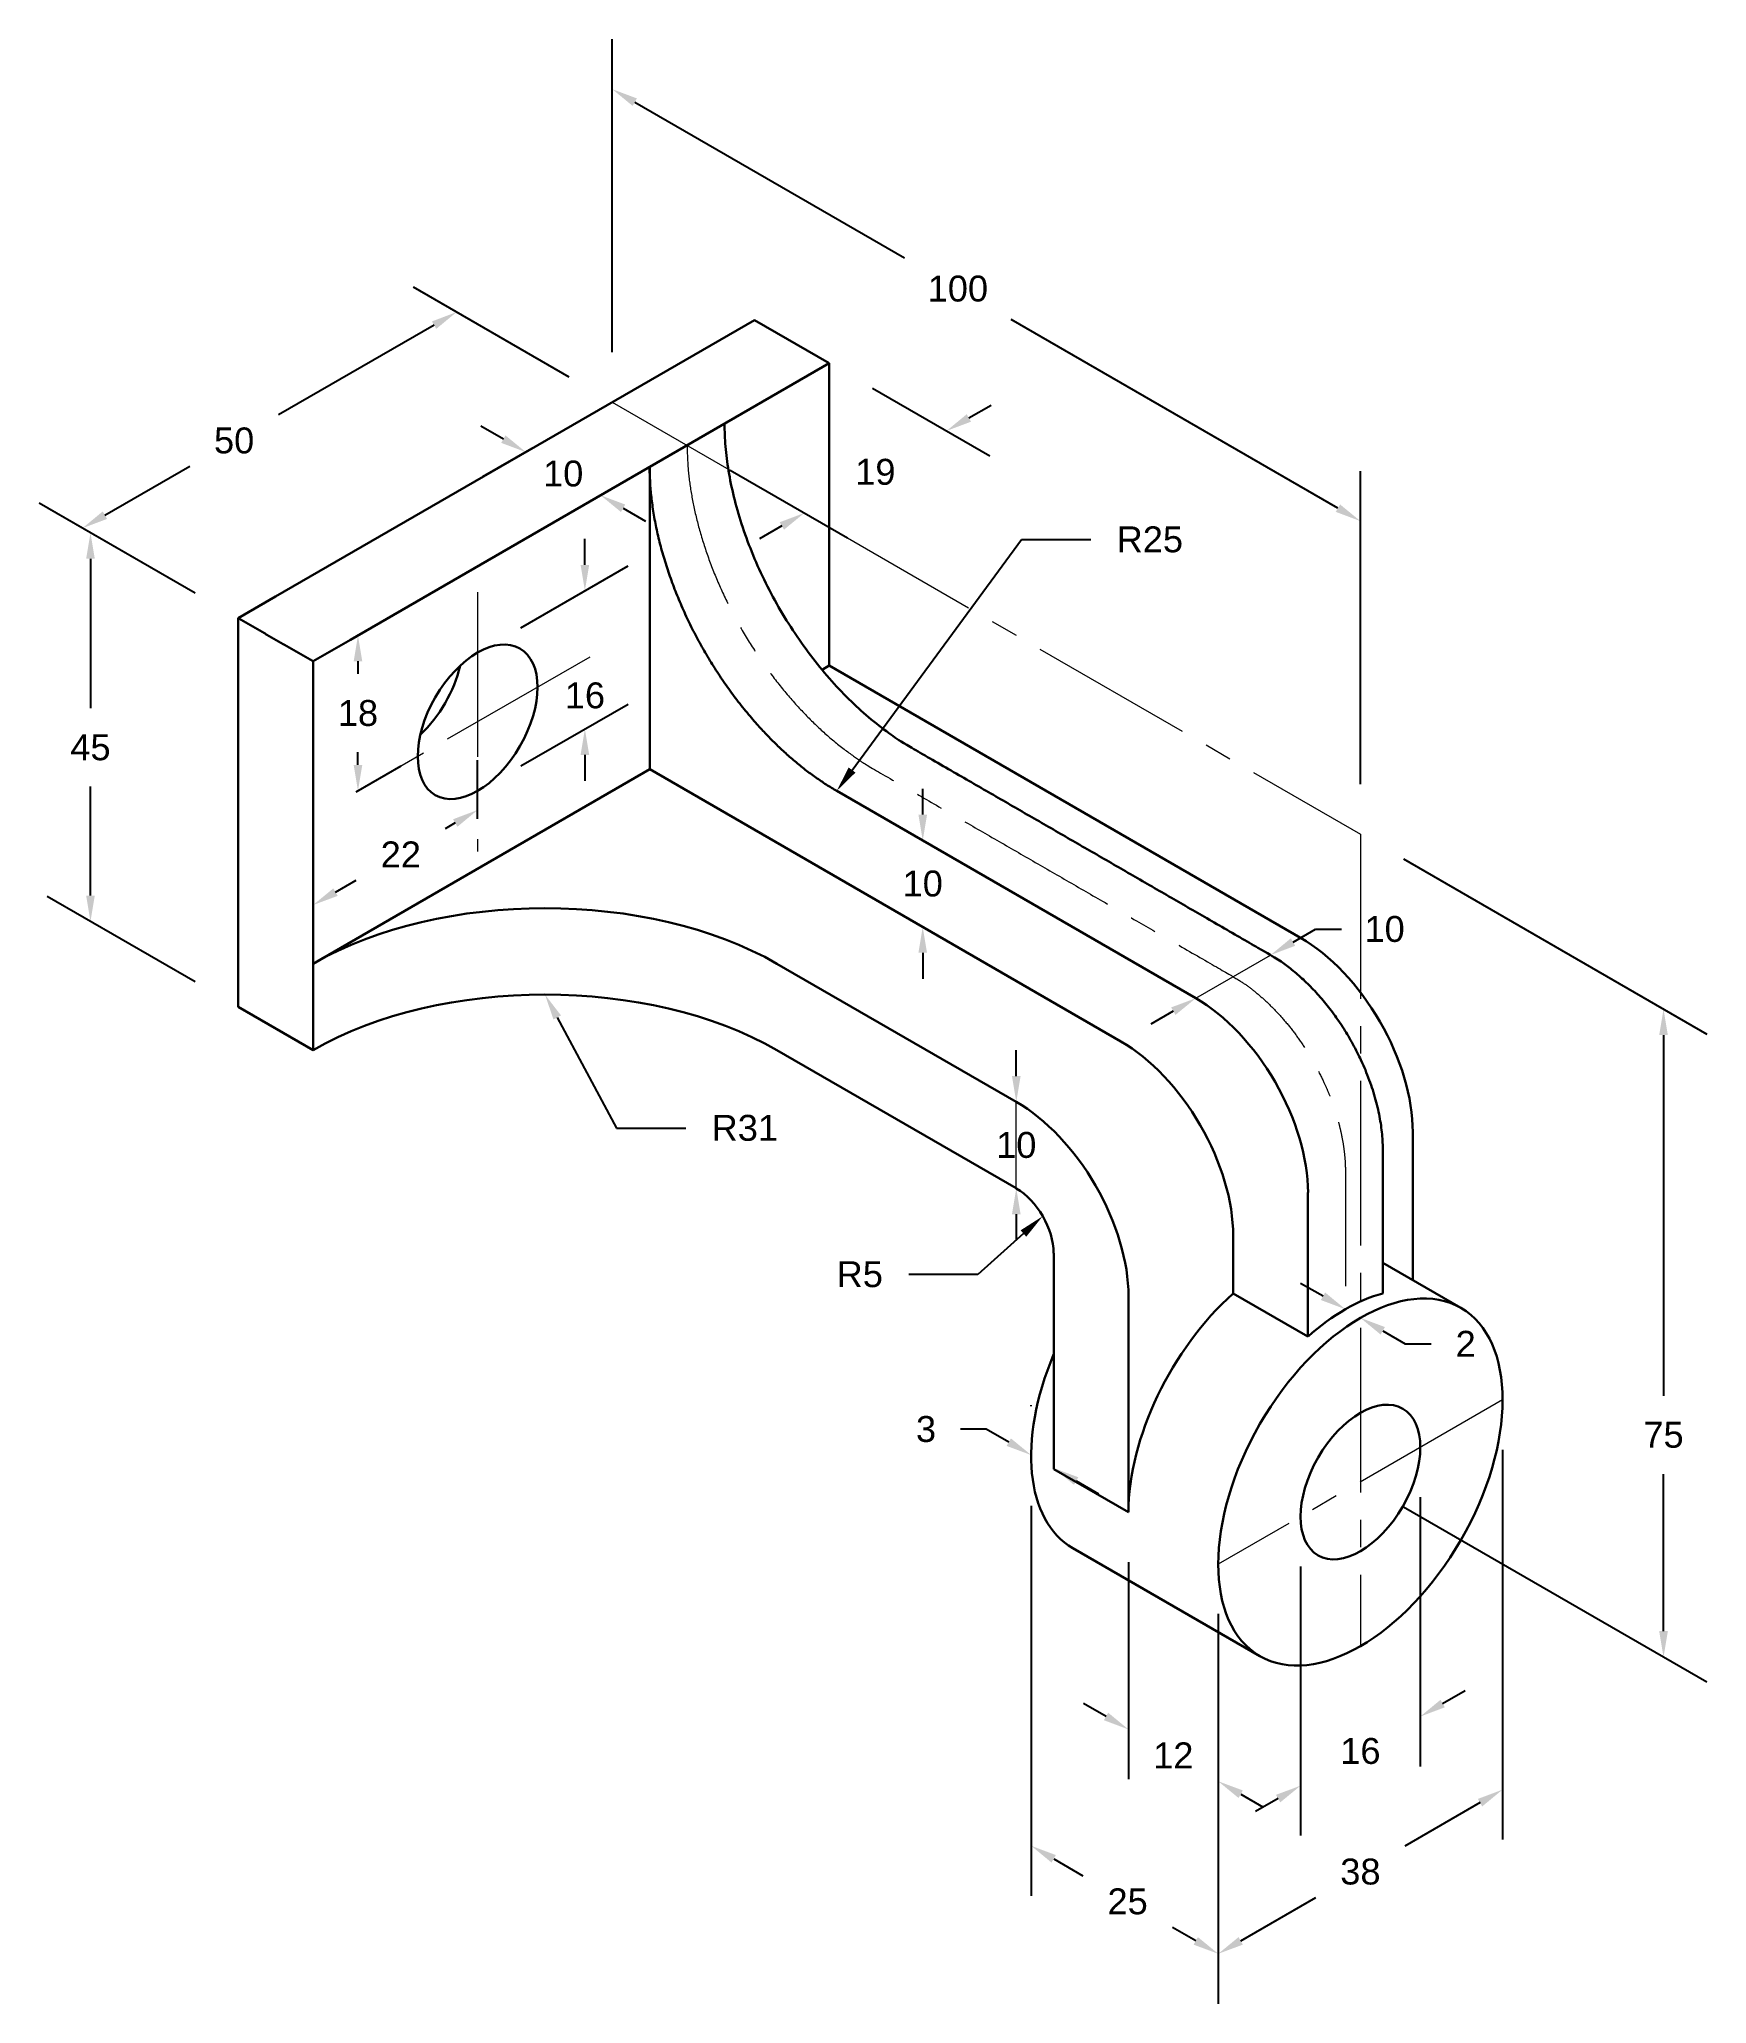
# Model space of a CAD drawing. Header units: millimetres. Extents: x -577 to -384, y 34 to 262.
import ezdxf
from ezdxf import colors
from ezdxf.entities.mleader import LeaderData, LeaderLine
from ezdxf.math import Vec2, Vec3

# ---------------------------------------------------------------- set-up
doc = ezdxf.new("R2010")
doc.units = ezdxf.units.MM
doc.header["$PDMODE"] = 35
doc.linetypes.add('CENTER2', pattern=[28.575, 19.05, -3.175, 3.175, -3.175])
for name, color, linetype, lineweight in [('centerline', 4, 'CENTER2', 13), ('dimension', 3, 'Continuous', 13), ('object', 7, 'Continuous', 30)]:
    doc.layers.add(name, color=color, linetype=linetype, lineweight=lineweight)
doc.styles.get("Standard").update_dxf_attribs({"font": 'arial.ttf'})
doc.dimstyles.new('Copy of ISO-25', dxfattribs={"dimtxt": 3, "dimasz": 3, "dimexe": 5, "dimexo": 5, "dimgap": 3, "dimtad": 0, "dimtih": 1, "dimtoh": 1, "dimdec": 0, "dimzin": 1, "dimdsep": 46, "dimtxsty": 'Standard', "dimcen": 0, "dimadec": 0, "dimazin": 0, "dimtfac": 1, "dimtdec": 0, "dimtofl": 0, "dimtmove": 0, "dimatfit": 3, "dimfxl": 25.4, "dimarcsym": 0})

# ---------------------------------------------------------------- blocks, each defined once
blk = doc.blocks.new('*D2')
at = {"layer": 'Defpoints', "color": 0, "transparency": 16777216}
for p in [(-528.7, 230.23), (-510.67, 219.81), (-553.97, 194.81)]:
    blk.add_point(p, dxfattribs=at)
at = {"layer": 'dimension', "color": 0, "lineweight": -2, "transparency": 16777216}
for p, q in [((-515.67, 222.7), (-533.7, 233.11)), ((-531.3, 228.73), (-549.3, 218.33)), ((-569.41, 206.73), (-559.59, 212.39)), ((-558.97, 197.7), (-577, 208.11))]:
    blk.add_line(p, q, dxfattribs=at)
at = {"layer": 'dimension', "color": 0, "transparency": 16777216}
for points in [[(-531.55, 229.16), (-531.05, 228.29), (-528.7, 230.23)], [(-569.66, 207.16), (-569.16, 206.29), (-572, 205.23)]]:
    blk.add_solid(points, dxfattribs=at)
at = {"layer": 'dimension', "color": 0, "transparency": 16777216, "insert": (-554.45, 215.36), "char_height": 3, "attachment_point": 5}
blk.add_mtext('50', dxfattribs=at)
blk = doc.blocks.new('*D3')
at = {"layer": 'Defpoints', "color": 0, "transparency": 16777216}
for p in [(-510.67, 219.81), (-424.06, 206.04), (-424.06, 169.81)]:
    blk.add_point(p, dxfattribs=at)
at = {"layer": 'dimension', "color": 0, "lineweight": -2, "transparency": 16777216}
for p, q in [((-510.67, 225.59), (-510.67, 261.81)), ((-508.07, 254.54), (-476.83, 236.5)), ((-426.66, 207.54), (-464.49, 229.38)), ((-424.06, 175.59), (-424.06, 211.81))]:
    blk.add_line(p, q, dxfattribs=at)
at = {"layer": 'dimension', "color": 0, "transparency": 16777216}
for points in [[(-507.82, 254.97), (-508.32, 254.11), (-510.67, 256.04)], [(-426.41, 207.97), (-426.91, 207.11), (-424.06, 206.04)]]:
    blk.add_solid(points, dxfattribs=at)
at = {"layer": 'dimension', "color": 0, "transparency": 16777216, "insert": (-470.66, 232.94), "char_height": 3, "attachment_point": 5}
blk.add_mtext('100', dxfattribs=at)
blk = doc.blocks.new('*D4')
at = {"layer": 'Defpoints', "color": 0, "transparency": 16777216}
for p in [(-553.97, 194.81), (-571.08, 159.69), (-553.97, 149.81)]:
    blk.add_point(p, dxfattribs=at)
at = {"layer": 'dimension', "color": 0, "lineweight": -2, "transparency": 16777216}
for p, q in [((-558.97, 197.7), (-576.08, 207.58)), ((-571.08, 201.69), (-571.08, 184.37)), ((-571.08, 162.69), (-571.08, 175.31)), ((-558.97, 152.7), (-576.08, 162.58))]:
    blk.add_line(p, q, dxfattribs=at)
at = {"layer": 'dimension', "color": 0, "transparency": 16777216}
for points in [[(-571.58, 201.69), (-570.58, 201.69), (-571.08, 204.69)], [(-571.58, 162.69), (-570.58, 162.69), (-571.08, 159.69)]]:
    blk.add_solid(points, dxfattribs=at)
at = {"layer": 'dimension', "color": 0, "transparency": 16777216, "insert": (-571.08, 179.84), "char_height": 3, "attachment_point": 5}
blk.add_mtext('45', dxfattribs=at)
blk = doc.blocks.new('*D5')
at = {"layer": 'Defpoints', "color": 0, "transparency": 16777216}
for p in [(-463.04, 162.31), (-474.73, 159.07), (-463.04, 152.31)]:
    blk.add_point(p, dxfattribs=at)
at = {"layer": 'dimension', "color": 0, "lineweight": -2, "transparency": 16777216}
for p, q in [((-474.73, 172.07), (-474.73, 175.07)), ((-468.04, 165.2), (-479.73, 171.95)), ((-468.04, 155.2), (-479.73, 161.95)), ((-474.73, 156.07), (-474.73, 153.07))]:
    blk.add_line(p, q, dxfattribs=at)
at = {"layer": 'dimension', "color": 0, "transparency": 16777216}
for points in [[(-475.23, 172.07), (-474.23, 172.07), (-474.73, 169.07)], [(-475.23, 156.07), (-474.23, 156.07), (-474.73, 159.07)]]:
    blk.add_solid(points, dxfattribs=at)
at = {"layer": 'dimension', "color": 0, "transparency": 16777216, "insert": (-474.73, 164.07), "char_height": 3, "attachment_point": 5}
blk.add_mtext('10', dxfattribs=at)
blk = doc.blocks.new('*D6')
at = {"layer": 'Defpoints', "color": 0, "transparency": 16777216}
for p in [(-515, 217.31), (-506.34, 212.31), (-512.02, 209.03)]:
    blk.add_point(p, dxfattribs=at)
at = {"layer": 'dimension', "color": 0, "lineweight": -2, "transparency": 16777216}
for p, q in [((-523.28, 215.53), (-525.88, 217.03)), ((-520, 214.43), (-525.68, 211.15)), ((-511.34, 209.43), (-517.02, 206.15)), ((-509.42, 207.53), (-506.83, 206.03))]:
    blk.add_line(p, q, dxfattribs=at)
at = {"layer": 'dimension', "color": 0, "transparency": 16777216}
for points in [[(-523.03, 215.96), (-523.53, 215.1), (-520.68, 214.03)], [(-509.17, 207.96), (-509.67, 207.1), (-512.02, 209.03)]]:
    blk.add_solid(points, dxfattribs=at)
at = {"layer": 'dimension', "color": 0, "transparency": 16777216, "insert": (-516.35, 211.53), "char_height": 3, "attachment_point": 5}
blk.add_mtext('10', dxfattribs=at)
blk = doc.blocks.new('*D7')
at = {"layer": 'Defpoints', "color": 0, "transparency": 16777216}
for p in [(-424.06, 169.81), (-424.06, 94.81), (-388.97, 74.55)]:
    blk.add_point(p, dxfattribs=at)
at = {"layer": 'dimension', "color": 0, "lineweight": -2, "transparency": 16777216}
for p, q in [((-419.06, 166.93), (-383.97, 146.67)), ((-388.97, 146.55), (-388.97, 104.78)), ((-388.97, 77.55), (-388.97, 95.73)), ((-419.06, 91.93), (-383.97, 71.67))]:
    blk.add_line(p, q, dxfattribs=at)
at = {"layer": 'dimension', "color": 0, "transparency": 16777216}
for points in [[(-389.47, 146.55), (-388.47, 146.55), (-388.97, 149.55)], [(-389.47, 77.55), (-388.47, 77.55), (-388.97, 74.55)]]:
    blk.add_solid(points, dxfattribs=at)
at = {"layer": 'dimension', "color": 0, "transparency": 16777216, "insert": (-388.97, 100.26), "char_height": 3, "attachment_point": 5}
blk.add_mtext('75', dxfattribs=at)
blk = doc.blocks.new('*D8')
at = {"layer": 'Defpoints', "color": 0, "transparency": 16777216}
for p in [(-462.17, 97.81), (-459.57, 96.43), (-459.57, 96.31)]:
    blk.add_point(p, dxfattribs=at)
at = {"layer": 'dimension', "color": 0, "lineweight": -2, "transparency": 16777216}
for p, q in [((-462.17, 103.59), (-462.17, 103.7)), ((-467.37, 100.93), (-470.37, 100.93)), ((-464.77, 99.43), (-467.37, 100.93)), ((-459.57, 102.09), (-459.57, 102.2)), ((-456.97, 94.93), (-454.38, 93.43))]:
    blk.add_line(p, q, dxfattribs=at)
at = {"layer": 'dimension', "color": 0, "transparency": 16777216}
for points in [[(-464.52, 99.86), (-465.02, 98.99), (-462.17, 97.93)], [(-456.72, 95.36), (-457.22, 94.49), (-459.57, 96.43)]]:
    blk.add_solid(points, dxfattribs=at)
at = {"layer": 'dimension', "color": 0, "transparency": 16777216, "insert": (-474.35, 100.93), "char_height": 3, "attachment_point": 5}
blk.add_mtext('3', dxfattribs=at)
blk = doc.blocks.new('*D9')
at = {"layer": 'Defpoints', "color": 0, "transparency": 16777216}
for p in [(-462.17, 97.81), (-440.52, 85.31), (-440.52, 40.2)]:
    blk.add_point(p, dxfattribs=at)
at = {"layer": 'dimension', "color": 0, "lineweight": -2, "transparency": 16777216}
for p, q in [((-462.17, 92.04), (-462.17, 46.92)), ((-440.52, 79.54), (-440.52, 34.42)), ((-459.57, 51.2), (-456.19, 49.24)), ((-443.12, 41.7), (-445.82, 43.26))]:
    blk.add_line(p, q, dxfattribs=at)
at = {"layer": 'dimension', "color": 0, "transparency": 16777216}
for points in [[(-459.32, 51.63), (-459.82, 50.76), (-462.17, 52.7)], [(-442.87, 42.13), (-443.37, 41.26), (-440.52, 40.2)]]:
    blk.add_solid(points, dxfattribs=at)
at = {"layer": 'dimension', "color": 0, "transparency": 16777216, "insert": (-451.01, 46.25), "char_height": 3, "attachment_point": 5}
blk.add_mtext('25', dxfattribs=at)
blk = doc.blocks.new('*D10')
at = {"layer": 'Defpoints', "color": 0, "transparency": 16777216}
for p in [(-450.91, 91.31), (-440.52, 85.31), (-440.52, 60.17)]:
    blk.add_point(p, dxfattribs=at)
at = {"layer": 'dimension', "color": 0, "lineweight": -2, "transparency": 16777216}
for p, q in [((-450.91, 85.54), (-450.91, 60.4)), ((-440.52, 79.54), (-440.52, 54.4)), ((-453.51, 67.67), (-456.11, 69.17)), ((-437.92, 58.67), (-435.32, 57.17))]:
    blk.add_line(p, q, dxfattribs=at)
at = {"layer": 'dimension', "color": 0, "transparency": 16777216}
for points in [[(-453.26, 68.11), (-453.76, 67.24), (-450.91, 66.17)], [(-437.67, 59.11), (-438.17, 58.24), (-440.52, 60.17)]]:
    blk.add_solid(points, dxfattribs=at)
at = {"layer": 'dimension', "color": 0, "transparency": 16777216, "insert": (-445.72, 63.17), "char_height": 3, "attachment_point": 5}
blk.add_mtext('12', dxfattribs=at)
blk = doc.blocks.new('*D11')
at = {"layer": 'Defpoints', "color": 0, "transparency": 16777216}
for p in [(-485.55, 224.31), (-471.98, 216.48), (-502.01, 214.81)]:
    blk.add_point(p, dxfattribs=at)
at = {"layer": 'dimension', "color": 0, "lineweight": -2, "transparency": 16777216}
for p, q in [((-480.55, 221.43), (-466.98, 213.59)), ((-469.39, 217.98), (-466.79, 219.48)), ((-497.01, 211.93), (-483.44, 204.09)), ((-491.04, 205.48), (-493.64, 203.98))]:
    blk.add_line(p, q, dxfattribs=at)
at = {"layer": 'dimension', "color": 0, "transparency": 16777216}
for points in [[(-469.64, 218.41), (-469.14, 217.55), (-471.98, 216.48)], [(-491.29, 205.91), (-490.79, 205.05), (-488.44, 206.98)]]:
    blk.add_solid(points, dxfattribs=at)
at = {"layer": 'dimension', "color": 0, "transparency": 16777216, "insert": (-480.21, 211.73), "char_height": 3, "attachment_point": 5}
blk.add_mtext('19', dxfattribs=at)
blk = doc.blocks.new('*D12')
at = {"layer": 'Defpoints', "color": 0, "transparency": 16777216}
for p in [(-425.8, 114.81), (-424.06, 113.81), (-424.06, 113.81)]:
    blk.add_point(p, dxfattribs=at)
at = {"layer": 'dimension', "color": 0, "lineweight": -2, "transparency": 16777216}
for p, q in [((-428.39, 116.31), (-430.99, 117.81)), ((-421.47, 112.31), (-418.87, 110.81)), ((-418.87, 110.81), (-415.87, 110.81))]:
    blk.add_line(p, q, dxfattribs=at)
at = {"layer": 'dimension', "color": 0, "transparency": 16777216}
for points in [[(-428.14, 116.75), (-428.64, 115.88), (-425.8, 114.81)], [(-421.22, 112.75), (-421.72, 111.88), (-424.06, 113.81)]]:
    blk.add_solid(points, dxfattribs=at)
at = {"layer": 'dimension', "color": 0, "transparency": 16777216, "insert": (-411.87, 110.81), "char_height": 3, "attachment_point": 5}
blk.add_mtext('2', dxfattribs=at)
blk = doc.blocks.new('*D13')
at = {"layer": 'Defpoints', "color": 0, "transparency": 16777216}
for p in [(-407.61, 104.31), (-440.52, 85.31), (-407.61, 59.2)]:
    blk.add_point(p, dxfattribs=at)
at = {"layer": 'dimension', "color": 0, "lineweight": -2, "transparency": 16777216}
for p, q in [((-407.61, 98.54), (-407.61, 53.42)), ((-440.52, 79.54), (-440.52, 34.42)), ((-410.21, 57.7), (-418.91, 52.67)), ((-437.92, 41.7), (-429.22, 46.72))]:
    blk.add_line(p, q, dxfattribs=at)
at = {"layer": 'dimension', "color": 0, "transparency": 16777216}
for points in [[(-410.46, 58.13), (-409.96, 57.26), (-407.61, 59.2)], [(-438.17, 42.13), (-437.67, 41.26), (-440.52, 40.2)]]:
    blk.add_solid(points, dxfattribs=at)
at = {"layer": 'dimension', "color": 0, "transparency": 16777216, "insert": (-424.06, 49.7), "char_height": 3, "attachment_point": 5}
blk.add_mtext('38', dxfattribs=at)
blk = doc.blocks.new('*D14')
at = {"layer": 'Defpoints', "color": 0, "transparency": 16777216}
for p in [(-417.14, 98.81), (-430.99, 90.81), (-417.14, 67.66)]:
    blk.add_point(p, dxfattribs=at)
at = {"layer": 'dimension', "color": 0, "lineweight": -2, "transparency": 16777216}
for p, q in [((-417.14, 93.04), (-417.14, 61.89)), ((-430.99, 85.04), (-430.99, 53.89)), ((-414.54, 69.16), (-411.94, 70.66)), ((-433.59, 58.16), (-436.19, 56.66))]:
    blk.add_line(p, q, dxfattribs=at)
at = {"layer": 'dimension', "color": 0, "transparency": 16777216}
for points in [[(-414.79, 69.6), (-414.29, 68.73), (-417.14, 67.66)], [(-433.84, 58.6), (-433.34, 57.73), (-430.99, 59.66)]]:
    blk.add_solid(points, dxfattribs=at)
at = {"layer": 'dimension', "color": 0, "transparency": 16777216, "insert": (-424.06, 63.66), "char_height": 3, "attachment_point": 5}
blk.add_mtext('16', dxfattribs=at)
blk = doc.blocks.new('*D15')
at = {"layer": 'Defpoints', "color": 0, "transparency": 16777216}
for p in [(-463.9, 138.81), (-463.9, 128.81), (-463.9, 128.81)]:
    blk.add_point(p, dxfattribs=at)
at = {"layer": 'dimension', "color": 0, "lineweight": -2, "transparency": 16777216}
for p, q in [((-463.9, 141.81), (-463.9, 144.81)), ((-463.9, 125.81), (-463.9, 122.81))]:
    blk.add_line(p, q, dxfattribs=at)
at = {"layer": 'dimension', "color": 0, "transparency": 16777216}
for points in [[(-464.4, 141.81), (-463.4, 141.81), (-463.9, 138.81)], [(-464.4, 125.81), (-463.4, 125.81), (-463.9, 128.81)]]:
    blk.add_solid(points, dxfattribs=at)
at = {"layer": 'dimension', "color": 0, "transparency": 16777216, "insert": (-463.9, 133.81), "char_height": 3, "attachment_point": 5}
blk.add_mtext('10', dxfattribs=at)
blk = doc.blocks.new('*D16')
at = {"layer": 'Defpoints', "color": 0, "transparency": 16777216}
for p in [(-434.46, 155.81), (-434.46, 155.81), (-443.12, 150.81)]:
    blk.add_point(p, dxfattribs=at)
at = {"layer": 'dimension', "color": 0, "lineweight": -2, "transparency": 16777216}
for p, q in [((-431.86, 157.31), (-429.26, 158.81)), ((-429.26, 158.81), (-426.26, 158.81)), ((-445.72, 149.31), (-448.31, 147.81))]:
    blk.add_line(p, q, dxfattribs=at)
at = {"layer": 'dimension', "color": 0, "transparency": 16777216}
for points in [[(-432.11, 157.75), (-431.61, 156.88), (-434.46, 155.81)], [(-445.97, 149.75), (-445.47, 148.88), (-443.12, 150.81)]]:
    blk.add_solid(points, dxfattribs=at)
at = {"layer": 'dimension', "color": 0, "transparency": 16777216, "insert": (-421.26, 158.81), "char_height": 3, "attachment_point": 5}
blk.add_mtext('10', dxfattribs=at)
blk = doc.blocks.new('*D17')
at = {"layer": 'Defpoints', "color": 0, "transparency": 16777216}
for p in [(-545.31, 189.81), (-540.11, 174.81), (-545.31, 171.81)]:
    blk.add_point(p, dxfattribs=at)
at = {"layer": 'dimension', "color": 0, "lineweight": -2, "transparency": 16777216}
for p, q in [((-540.31, 192.7), (-535.11, 195.7)), ((-540.11, 189.81), (-540.11, 188.35)), ((-540.31, 174.7), (-535.11, 177.7)), ((-540.11, 177.81), (-540.11, 179.28))]:
    blk.add_line(p, q, dxfattribs=at)
at = {"layer": 'dimension', "color": 0, "transparency": 16777216}
for points in [[(-540.61, 189.81), (-539.61, 189.81), (-540.11, 192.81)], [(-540.61, 177.81), (-539.61, 177.81), (-540.11, 174.81)]]:
    blk.add_solid(points, dxfattribs=at)
at = {"layer": 'dimension', "color": 0, "transparency": 16777216, "insert": (-540.11, 183.81), "char_height": 3, "attachment_point": 5}
blk.add_mtext('18', dxfattribs=at)
blk = doc.blocks.new('*D18')
at = {"layer": 'Defpoints', "color": 0, "transparency": 16777216}
for p in [(-526.26, 165.81), (-545.31, 161.6), (-545.31, 154.81)]:
    blk.add_point(p, dxfattribs=at)
at = {"layer": 'dimension', "color": 0, "lineweight": -2, "transparency": 16777216}
for p, q in [((-526.26, 171.59), (-526.26, 178.37)), ((-528.85, 171.1), (-530, 170.44)), ((-545.31, 160.59), (-545.31, 167.37)), ((-542.71, 163.1), (-540.31, 164.48))]:
    blk.add_line(p, q, dxfattribs=at)
at = {"layer": 'dimension', "color": 0, "transparency": 16777216}
for points in [[(-529.1, 171.53), (-528.6, 170.66), (-526.26, 172.6)], [(-542.96, 163.53), (-542.46, 162.66), (-545.31, 161.6)]]:
    blk.add_solid(points, dxfattribs=at)
at = {"layer": 'dimension', "color": 0, "transparency": 16777216, "insert": (-535.15, 167.46), "char_height": 3, "attachment_point": 5}
blk.add_mtext('22', dxfattribs=at)
blk = doc.blocks.new('*D19')
at = {"layer": 'Defpoints', "color": 0, "transparency": 16777216}
for p in [(-526.26, 190.81), (-513.84, 181.98), (-526.26, 174.81)]:
    blk.add_point(p, dxfattribs=at)
at = {"layer": 'dimension', "color": 0, "lineweight": -2, "transparency": 16777216}
for p, q in [((-513.84, 200.98), (-513.84, 203.98)), ((-521.26, 193.7), (-508.84, 200.87)), ((-521.26, 177.7), (-508.84, 184.87)), ((-513.84, 178.98), (-513.84, 175.98))]:
    blk.add_line(p, q, dxfattribs=at)
at = {"layer": 'dimension', "color": 0, "transparency": 16777216}
for points in [[(-514.34, 200.98), (-513.34, 200.98), (-513.84, 197.98)], [(-514.34, 178.98), (-513.34, 178.98), (-513.84, 181.98)]]:
    blk.add_solid(points, dxfattribs=at)
at = {"layer": 'dimension', "color": 0, "transparency": 16777216, "insert": (-513.84, 185.85), "char_height": 3, "attachment_point": 5}
blk.add_mtext('16', dxfattribs=at)

msp = doc.modelspace()

# ---------------------------------------------------------------- linework, layer by layer
at = {"layer": 'centerline'}
for p, q in [((-510.67, 219.81), (-424.06, 169.81)), ((-526.26, 197.81), (-526.26, 167.81)), ((-513.27, 190.31), (-539.25, 175.31)), ((-424.06, 169.81), (-424.06, 75.81)), ((-407.61, 104.31), (-440.52, 85.31))]:
    msp.add_line(p, q, dxfattribs=at)
msp.add_rational_spline([(-502.01, 214.81), (-502.01, 189.81), (-480.36, 177.31), (-459.57, 165.31), (-438.79, 153.31), (-425.8, 145.81), (-425.8, 130.81), (-425.8, 122.81), (-425.8, 114.81)], [1, 0.707106781187, 1, 1, 1, 0.707106781187, 1, 1, 1], degree=2, knots=[0, 0, 0, 1.570796, 1.570796, 2.570796, 2.570796, 4.141593, 4.141593, 5.141593, 5.141593, 5.141593], dxfattribs=at)
at = {"layer": 'dimension'}
for p, q in [((-443.12, 150.81), (-434.46, 155.81)), ((-463.9, 128.81), (-463.9, 138.81))]:
    msp.add_line(p, q, dxfattribs=at)
at = {"layer": 'object'}
for p, q in [((-494.21, 229.31), (-549.64, 197.31)), ((-485.55, 224.31), (-494.21, 229.31)), ((-485.55, 224.31), (-485.55, 189.31)), ((-549.64, 197.31), (-553.97, 194.81)), ((-553.97, 194.81), (-553.97, 149.81)), ((-486.38, 188.84), (-485.55, 189.31)), ((-485.55, 189.31), (-430.99, 157.81)), ((-506.34, 177.31), (-545.31, 154.81)), ((-451.78, 145.81), (-506.34, 177.31)), ((-484.69, 174.81), (-443.12, 150.81)), ((-484.69, 174.81), (-443.12, 150.81)), ((-545.31, 154.81), (-533.96, 161.37)), ((-533.96, 161.37), (-540.98, 157.31)), ((-463.9, 138.81), (-491.61, 154.81)), ((-553.97, 149.81), (-545.31, 144.81)), ((-463.9, 128.81), (-491.61, 144.81)), ((-418, 118.18), (-418, 135.31)), ((-430.13, 112.31), (-430.13, 128.31)), ((-438.79, 116.64), (-438.79, 123.31)), ((-412.43, 114.97), (-421.47, 120.18)), ((-450.91, 91.31), (-450.91, 116.31)), ((-430.13, 111.64), (-438.79, 116.64)), ((-421.47, 117.31), (-421.47, 116.64)), ((-430.13, 112.31), (-430.13, 111.64)), ((-459.57, 96.31), (-450.91, 91.31)), ((-435.7, 74.66), (-457.35, 87.16))]:
    msp.add_line(p, q, dxfattribs=at)
for points in [[(-545.31, 189.81), (-540.98, 192.31), (-485.55, 224.31)], [(-459.57, 96.31), (-459.57, 121.31)]]:
    msp.add_lwpolyline(points, dxfattribs=at)
for centre, major_axis in [((-526.26, 182.81), (-4.9, -8.49)), ((-424.06, 94.81), (-11.64, -20.15)), ((-424.06, 94.81), (-4.9, -8.49))]:
    msp.add_ellipse(centre, major_axis=major_axis, ratio=0.57735, dxfattribs=at)
for centre, major_axis, start_param, end_param in [((-534.92, 187.81), (-4.9, -8.49), 7.367287, 8.340677), ((-518.46, 139.31), (-37.97, 0), 3.926991, 5.497787), ((-430.99, 142.81), (9.19, -15.91), 7.068583, 8.63938), ((-518.46, 129.31), (-37.97, 0), 3.926991, 5.497787), ((-443.12, 135.81), (9.19, -15.91), 7.068583, 8.63938), ((-451.78, 130.81), (9.19, -15.91), 7.068583, 8.63938), ((-463.9, 123.81), (9.19, -15.91), 7.068583, 8.63938), ((-463.9, 123.81), (3.06, -5.3), 0.785398, 2.356194), ((-434.46, 100.81), (-11.64, -20.15), 10.47647, 11.780972), ((-425.8, 95.81), (-11.64, -20.15), 9.943882, 10.47647), ((-445.72, 107.31), (-11.64, -20.15), 4.928166, 6.283185), ((-425.8, 95.81), (-11.64, -20.15), 6.283185, 6.357686)]:
    msp.add_ellipse(centre, major_axis=major_axis, ratio=0.57735, start_param=start_param, end_param=end_param, dxfattribs=at)
for points, weights, knots in [([(-497.68, 217.31), (-497.68, 192.31), (-476.03, 179.81), (-455.24, 167.81), (-434.46, 155.81), (-421.47, 148.31), (-421.47, 133.31), (-421.47, 125.31), (-421.47, 117.31)], [1, 0.707106781187, 1, 1, 1, 0.707106781187, 1, 1, 1], [0, 0, 0, 1.570796, 1.570796, 2.570796, 2.570796, 4.141593, 4.141593, 5.141593, 5.141593, 5.141593]), ([(-506.34, 177.31), (-506.34, 182.31), (-506.34, 187.31), (-506.34, 199.81), (-506.34, 212.31), (-506.34, 201.96), (-500, 190.98), (-493.65, 179.99), (-484.69, 174.81)], [1, 1, 1, 1, 1, 0.923879532511, 1, 0.923879532511, 1], [0, 0, 0, 1, 1, 2, 2, 2.785398, 2.785398, 3.570796, 3.570796, 3.570796])]:
    msp.add_rational_spline(points, weights, degree=2, knots=knots, dxfattribs=at)
for points in [[(-545.31, 189.81), (-549.64, 192.31), (-553.97, 194.81)], [(-545.31, 144.81), (-545.31, 167.31), (-545.31, 189.81)]]:
    msp.add_open_spline(points, degree=2, dxfattribs=at)

# ---------------------------------------------------------------- dimensions: what is measured, and where the dimension line sits
at = {"layer": 'dimension'}
for base, p1, p2, angle, picture, middle in [((-424.06, 206.04), (-510.67, 219.81), (-424.06, 169.81), 330, '*D3', (-470.66, 232.94)), ((-528.7, 230.23), (-553.97, 194.81), (-510.67, 219.81), 30, '*D2', (-554.45, 215.36)), ((-512.02, 209.03), (-515, 217.31), (-506.34, 212.31), 330, '*D6', (-516.35, 211.53)), ((-571.08, 159.69), (-553.97, 194.81), (-553.97, 149.81), 270, '*D4', (-571.08, 179.84)), ((-513.84, 181.98), (-526.26, 190.81), (-526.26, 174.81), 270, '*D19', (-513.84, 185.85)), ((-540.11, 174.81), (-545.31, 189.81), (-545.31, 171.81), 270, '*D17', (-540.11, 183.81)), ((-545.31, 161.6), (-526.26, 165.81), (-545.31, 154.81), 210, '*D18', (-535.15, 167.46)), ((-388.97, 74.55), (-424.06, 169.81), (-424.06, 94.81), 270, '*D7', (-388.97, 100.26)), ((-459.57, 96.43), (-462.17, 97.81), (-459.57, 96.31), 330, '*D8', (-474.35, 100.93)), ((-440.52, 40.2), (-462.17, 97.81), (-440.52, 85.31), 330, '*D9', (-451.01, 46.25)), ((-440.52, 60.17), (-450.91, 91.31), (-440.52, 85.31), 330, '*D10', (-445.72, 63.17))]:
    dim = msp.add_linear_dim(base=base, p1=p1, p2=p2, angle=angle, dimstyle='Copy of ISO-25', dxfattribs=at)
    dim.commit()
    dim.dimension.update_dxf_attribs({"geometry": picture, "text_midpoint": middle, "dimtype": 161})
for p1, p2, distance, picture, middle in [((-502.01, 214.81), (-485.55, 224.31), -13.57, '*D11', (-480.21, 211.73)), ((-463.04, 162.31), (-463.04, 152.31), -11.69, '*D5', (-474.73, 164.07)), ((-443.12, 150.81), (-434.46, 155.81), 0, '*D16', (-421.26, 158.81)), ((-463.9, 138.81), (-463.9, 128.81), 0, '*D15', (-463.9, 133.81)), ((-425.8, 114.81), (-424.06, 113.81), 0, '*D12', (-411.87, 110.81)), ((-440.52, 85.31), (-407.61, 104.31), -39.07, '*D13', (-424.06, 49.7)), ((-430.99, 90.81), (-417.14, 98.81), -26.98, '*D14', (-424.06, 63.66))]:
    dim = msp.add_aligned_dim(p1=p1, p2=p2, distance=distance, dimstyle='Copy of ISO-25', dxfattribs=at)
    dim.commit()
    dim.dimension.update_dxf_attribs({"geometry": picture, "text_midpoint": middle})

# ---------------------------------------------------------------- leaders
ml = msp.add_multileader_mtext('Standard', dxfattribs=at)
ml.set_content('R25', color=256)
ml.set_leader_properties(linetype='Continuous')
ml.build(insert=Vec2(0, 0))
ml.multileader.update_dxf_attribs({"arrow_head_size": 3})
ctx = ml.context
ctx.base_point, ctx.char_height, ctx.arrow_head_size, ctx.landing_gap_size, ctx.plane_origin = Vec3(-455.28, 203.9), 3, 3, 3, Vec3(-484.69, 174.81)
notes = []
notes.append((ctx, [(0, (1, 1, 0), (-463.28, 203.9), (1, 0), 8, [(0, [(-484.69, 174.81)], 0, [])])]))
ctx.mtext.insert, ctx.mtext.flow_direction = Vec3(-452.28, 205.43), 5
ml = msp.add_multileader_mtext('Standard', dxfattribs=at)
ml.set_content('R31', color=256)
ml.set_leader_properties(linetype='Continuous')
ml.build(insert=Vec2(0, 0))
ml.multileader.update_dxf_attribs({"arrow_head_size": 3})
ctx = ml.context
ctx.base_point, ctx.char_height, ctx.arrow_head_size, ctx.landing_gap_size, ctx.plane_origin = Vec3(-502.17, 135.79), 3, 3, 3, Vec3(-518.46, 151.23)
notes.append((ctx, [(0, (1, 1, 0), (-510.17, 135.79), (1, 0), 8, [(0, [(-518.46, 151.23)], 0, [])])]))
ctx.mtext.insert, ctx.mtext.flow_direction = Vec3(-499.17, 137.31), 5
ml = msp.add_multileader_mtext('Standard', dxfattribs=at)
ml.set_content('R5', color=256)
ml.set_leader_properties(linetype='Continuous')
ml.build(insert=Vec2(0, 0))
ml.multileader.update_dxf_attribs({"arrow_head_size": 3})
ctx = ml.context
ctx.base_point, ctx.char_height, ctx.arrow_head_size, ctx.landing_gap_size, ctx.plane_origin = Vec3(-487.2, 118.85), 3, 3, 3, Vec3(-460.84, 125.58)
ctx.text_align_type = 2
notes.append((ctx, [(0, (1, 1, 0), (-468.34, 118.85), (-1, 0), 8, [(0, [(-460.84, 125.58)], 0, [])])]))
ctx.mtext.insert, ctx.mtext.alignment, ctx.mtext.flow_direction = Vec3(-479.34, 120.37), 3, 5
for ctx, leaders in notes:
    for number, flags, end, landing, length, lines in leaders:
        leader = LeaderData()
        leader.index, (leader.has_last_leader_line, leader.has_dogleg_vector, leader.attachment_direction) = number, flags
        leader.last_leader_point, leader.dogleg_vector, leader.dogleg_length = Vec3(end), Vec3(landing), length
        for number, points, colour, breaks in lines:
            line = LeaderLine()
            line.index, line.vertices, line.color, line.breaks = number, Vec3.list(points), colors.encode_raw_color(colour), breaks
            leader.lines.append(line)
        ctx.leaders.append(leader)

doc.saveas('drawing.dxf')
